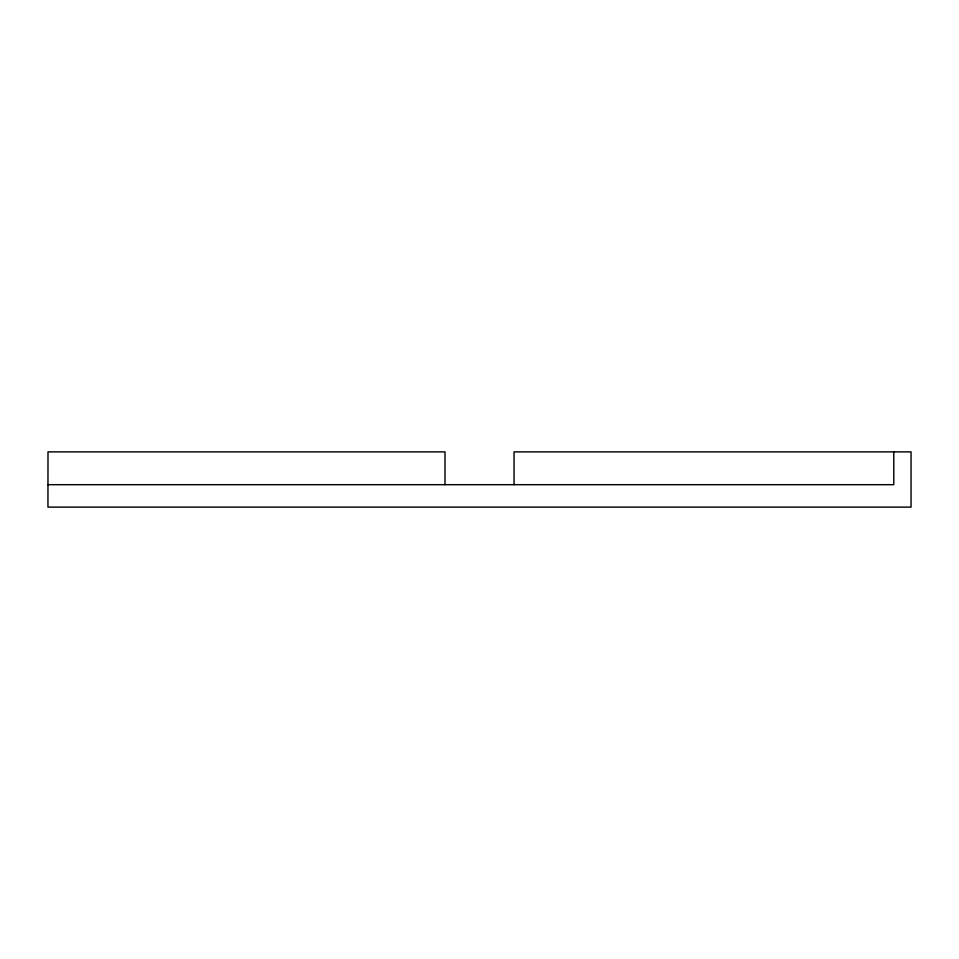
<?xml version="1.0" encoding="UTF-8"?>
<svg xmlns="http://www.w3.org/2000/svg" width="959" height="959" viewBox="0 0 959 959"><rect width="100%" height="100%" fill="white"/><g stroke="black" fill="none" stroke-linecap="round" stroke-linejoin="round"><path stroke-width="1.44" d="M47.974 484.679L893.788 484.679L893.788 451.881M514.048 484.679L514.048 451.881L911.05 451.881L911.05 507.119L47.95 507.119L47.998 451.881L445 451.881L445 484.679"/></g></svg>
